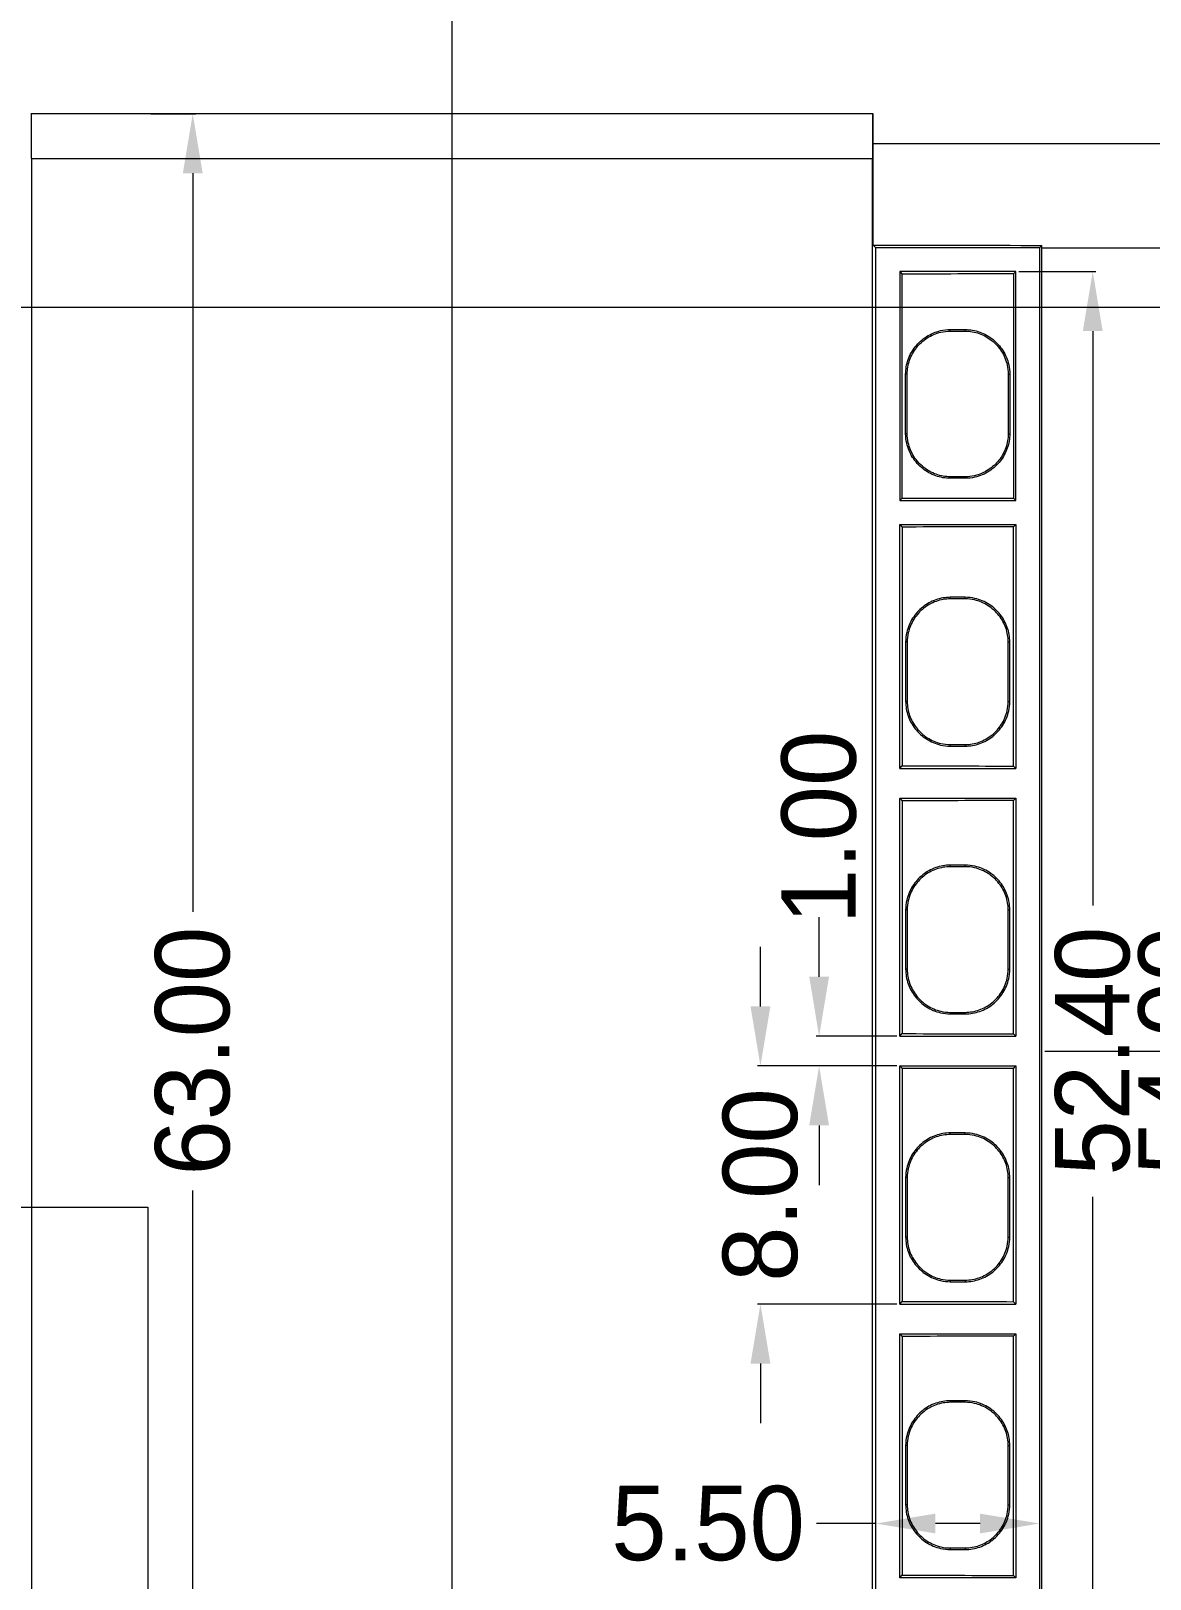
# Model space of a CAD drawing. Header units: millimetres. Extents: x -644 to 177, y 608 to 849.
# Drawn here: x 67 to 104.6, y 690.4 to 742.4 of the extents above; entities that cross this region are included whole.
import ezdxf
from ezdxf.lldxf.tags import DXFTag

# ---------------------------------------------------------------- set-up
doc = ezdxf.new("R2010")
doc.units = ezdxf.units.MM
doc.layers.get('0').update_dxf_attribs({"linetype": 'CONTINUOUS'})
doc.layers.get('Defpoints').update_dxf_attribs({"linetype": 'CONTINUOUS'})
doc.layers.add('10', color=7, linetype='CONTINUOUS', true_color=0xffffff)
doc.layers.add('30', color=7, linetype='CONTINUOUS', true_color=0xffffff)
tags = doc.linetypes.add('PHANTOM', pattern=[50.5, 18, -6.5, 6.5, -6.5, 6.5, -6.5]).pattern_tags.tags
tags[14:15] = [DXFTag(74, 4), DXFTag(75, 0), DXFTag(340, '0'), DXFTag(46, 0.0), DXFTag(50, 0.0), DXFTag(44, 0.0), DXFTag(45, 0.0)]
tags[12:13] = [DXFTag(74, 4), DXFTag(75, 0), DXFTag(340, '0'), DXFTag(46, 0.0), DXFTag(50, 0.0), DXFTag(44, 0.0), DXFTag(45, 0.0)]
tags[10:11] = [DXFTag(74, 4), DXFTag(75, 0), DXFTag(340, '0'), DXFTag(46, 0.0), DXFTag(50, 0.0), DXFTag(44, 0.0), DXFTag(45, 0.0)]
tags[8:9] = [DXFTag(74, 4), DXFTag(75, 0), DXFTag(340, '0'), DXFTag(46, 0.0), DXFTag(50, 0.0), DXFTag(44, 0.0), DXFTag(45, 0.0)]
tags[6:7] = [DXFTag(74, 4), DXFTag(75, 0), DXFTag(340, '0'), DXFTag(46, 0.0), DXFTag(50, 0.0), DXFTag(44, 0.0), DXFTag(45, 0.0)]
tags[4:5] = [DXFTag(74, 4), DXFTag(75, 0), DXFTag(340, '0'), DXFTag(46, 0.0), DXFTag(50, 0.0), DXFTag(44, 0.0), DXFTag(45, 0.0)]
doc.dimstyles.new('2', dxfattribs={"dimtxt": 2.5, "dimasz": 2, "dimexe": 0.1, "dimexo": 0.1, "dimgap": 0.1, "dimtad": 0, "dimzin": 0, "dimdsep": 46, "dimtxsty": 'Standard', "dimcen": 0, "dimclrd": 4, "dimclre": 4, "dimclrt": 3, "dimadec": 1, "dimazin": 0, "dimtfac": 1, "dimtofl": 0, "dimtmove": 0, "dimatfit": 3, "dimfxl": 0, "dimtolj": 1, "dimtzin": 0, "dimlwd": 9, "dimlwe": 9, "dimarcsym": 0})

# ---------------------------------------------------------------- blocks, each defined once
blk = doc.blocks.new('*D123')
at = {"color": 4, "lineweight": 9}
for p, q in [((109.013, 733.138), (107.358, 733.138)), ((107.458, 731.138), (107.458, 725.321)), ((107.458, 710.138), (107.458, 715.955)), ((101.04, 708.138), (107.558, 708.138))]:
    blk.add_line(p, q, dxfattribs=at)
for points in [[(107.124, 731.138), (107.791, 731.138), (107.458, 733.138)], [(107.124, 710.138), (107.791, 710.138), (107.458, 708.138)]]:
    blk.add_solid(points, dxfattribs=at)
at = {"layer": 'Defpoints', "color": 0, "lineweight": 9}
for p in [(107.458, 733.138), (109.113, 733.138), (100.94, 708.138)]:
    blk.add_point(p, dxfattribs=at)
at = {"color": 3, "lineweight": 9, "insert": (107.458, 720.638), "char_height": 2.5, "attachment_point": 5, "rotation": 90}
blk.add_mtext('\\A1;25.00', dxfattribs=at)
blk = doc.blocks.new('*D124')
at = {"color": 4, "lineweight": 9}
for p, q in [((93.453, 710.638), (93.453, 712.638)), ((96.063, 708.638), (93.353, 708.638)), ((96.063, 707.638), (93.353, 707.638)), ((93.453, 705.638), (93.453, 703.638))]:
    blk.add_line(p, q, dxfattribs=at)
for points in [[(93.12, 710.638), (93.786, 710.638), (93.453, 708.638)], [(93.12, 705.638), (93.786, 705.638), (93.453, 707.638)]]:
    blk.add_solid(points, dxfattribs=at)
at = {"layer": 'Defpoints', "color": 0, "lineweight": 9}
for p in [(93.453, 708.638), (96.163, 708.638), (96.163, 707.638)]:
    blk.add_point(p, dxfattribs=at)
at = {"color": 3, "lineweight": 9, "insert": (93.453, 715.655), "char_height": 2.5, "attachment_point": 5, "rotation": 90}
blk.add_mtext('\\A1;1.00', dxfattribs=at)
blk = doc.blocks.new('*D125')
at = {"color": 4, "lineweight": 9}
for p, q in [((91.481, 709.638), (91.481, 711.638)), ((96.063, 707.638), (91.381, 707.638)), ((96.063, 699.638), (91.381, 699.638)), ((91.481, 697.638), (91.481, 695.638))]:
    blk.add_line(p, q, dxfattribs=at)
for points in [[(91.147, 709.638), (91.814, 709.638), (91.481, 707.638)], [(91.147, 697.638), (91.814, 697.638), (91.481, 699.638)]]:
    blk.add_solid(points, dxfattribs=at)
at = {"layer": 'Defpoints', "color": 0, "lineweight": 9}
for p in [(96.163, 707.638), (91.481, 699.638), (96.163, 699.638)]:
    blk.add_point(p, dxfattribs=at)
at = {"color": 3, "lineweight": 9, "insert": (91.481, 703.638), "char_height": 2.5, "attachment_point": 5, "rotation": 90}
blk.add_mtext('\\A1;8.00', dxfattribs=at)
blk = doc.blocks.new('*D126')
at = {"color": 4, "lineweight": 9}
for p, q in [((100.163, 734.338), (102.751, 734.338)), ((102.651, 732.338), (102.651, 713.03)), ((102.651, 683.938), (102.651, 703.246)), ((100.163, 681.938), (102.751, 681.938))]:
    blk.add_line(p, q, dxfattribs=at)
for points in [[(102.317, 732.338), (102.984, 732.338), (102.651, 734.338)], [(102.317, 683.938), (102.984, 683.938), (102.651, 681.938)]]:
    blk.add_solid(points, dxfattribs=at)
at = {"layer": 'Defpoints', "color": 0, "lineweight": 9}
for p in [(100.063, 734.338), (102.651, 734.338), (100.063, 681.938)]:
    blk.add_point(p, dxfattribs=at)
at = {"color": 3, "lineweight": 9, "insert": (102.651, 708.138), "char_height": 2.5, "attachment_point": 5, "rotation": 90}
blk.add_mtext('\\A1;52.40', dxfattribs=at)
blk = doc.blocks.new('*D127')
at = {"color": 4, "lineweight": 9}
for p, q in [((100.963, 735.138), (105.552, 735.138)), ((105.452, 733.138), (105.452, 712.821)), ((105.452, 683.138), (105.452, 703.455)), ((100.963, 681.138), (105.552, 681.138))]:
    blk.add_line(p, q, dxfattribs=at)
for points in [[(105.118, 733.138), (105.785, 733.138), (105.452, 735.138)], [(105.118, 683.138), (105.785, 683.138), (105.452, 681.138)]]:
    blk.add_solid(points, dxfattribs=at)
at = {"layer": 'Defpoints', "color": 0, "lineweight": 9}
for p in [(100.863, 735.138), (100.863, 681.138), (105.452, 681.138)]:
    blk.add_point(p, dxfattribs=at)
at = {"color": 3, "lineweight": 9, "insert": (105.452, 708.138), "char_height": 2.5, "attachment_point": 5, "rotation": 90}
blk.add_mtext('\\A1;54.00', dxfattribs=at)
blk = doc.blocks.new('*D129')
at = {"color": 4, "lineweight": 9}
for p, q in [((70.987, 739.638), (72.499, 739.638)), ((72.399, 737.638), (72.399, 712.821)), ((72.399, 678.638), (72.399, 703.455)), ((70.987, 676.638), (72.499, 676.638))]:
    blk.add_line(p, q, dxfattribs=at)
for points in [[(72.066, 737.638), (72.732, 737.638), (72.399, 739.638)], [(72.066, 678.638), (72.732, 678.638), (72.399, 676.638)]]:
    blk.add_solid(points, dxfattribs=at)
at = {"layer": 'Defpoints', "color": 0, "lineweight": 9}
for p in [(70.887, 739.638), (72.399, 739.638), (70.887, 676.638)]:
    blk.add_point(p, dxfattribs=at)
at = {"color": 3, "lineweight": 9, "insert": (72.399, 708.138), "char_height": 2.5, "attachment_point": 5, "rotation": 90}
blk.add_mtext('\\A1;63.00', dxfattribs=at)
blk = doc.blocks.new('*D113')
at = {"color": 4, "lineweight": 9}
for p, q in [((95.363, 692.261), (93.363, 692.261)), ((95.363, 690.538), (95.363, 692.361)), ((98.863, 692.261), (97.363, 692.261))]:
    blk.add_line(p, q, dxfattribs=at)
for points in [[(97.363, 692.595), (97.363, 691.928), (95.363, 692.261)], [(98.863, 692.595), (98.863, 691.928), (100.863, 692.261)]]:
    blk.add_solid(points, dxfattribs=at)
at = {"layer": 'Defpoints', "color": 0, "lineweight": 9}
for p in [(100.863, 692.261), (100.863, 692.261), (95.363, 690.438)]:
    blk.add_point(p, dxfattribs=at)
at = {"color": 3, "lineweight": 9, "insert": (89.721, 692.261), "char_height": 2.5, "attachment_point": 5}
blk.add_mtext('\\A1;5.50', dxfattribs=at)
blk = doc.blocks.new('*D205')
at = {"color": 4, "lineweight": 9}
for p, q in [((44.763, 707.038), (44.763, 671.901)), ((46.763, 672.001), (57.838, 672.001)), ((79.113, 672.001), (68.038, 672.001))]:
    blk.add_line(p, q, dxfattribs=at)
for points in [[(46.763, 672.335), (46.763, 671.668), (44.763, 672.001)], [(79.113, 672.335), (79.113, 671.668), (81.113, 672.001)]]:
    blk.add_solid(points, dxfattribs=at)
at = {"layer": 'Defpoints', "color": 0, "lineweight": 9}
for p in [(44.763, 707.138), (81.113, 672.001), (81.113, 672.001)]:
    blk.add_point(p, dxfattribs=at)
at = {"color": 3, "lineweight": 9, "insert": (62.938, 672.001), "char_height": 2.5, "attachment_point": 5}
blk.add_mtext('\\A1;36.35', dxfattribs=at)

msp = doc.modelspace()

# ---------------------------------------------------------------- linework, layer by layer
at = {"layer": '10', "color": 7, "linetype": 'Continuous', "lineweight": 9}
for p, q in [((95.265, 739.638), (66.96, 739.638)), ((66.978, 738.138), (66.978, 739.638)), ((95.247, 739.638), (95.247, 738.138)), ((95.265, 738.638), (95.265, 739.638)), ((95.273, 738.638), (95.265, 738.638)), ((95.273, 738.638), (105.613, 738.638)), ((95.273, 735.227), (95.273, 738.638)), ((66.978, 738.138), (66.978, 678.138)), ((66.978, 738.138), (95.247, 738.138)), ((95.247, 678.138), (95.247, 738.138)), ((95.363, 735.138), (95.273, 735.227)), ((100.863, 735.138), (95.363, 735.138)), ((95.363, 681.138), (95.363, 735.138)), ((100.863, 735.138), (100.94, 735.215)), ((100.863, 735.138), (100.863, 681.138)), ((100.94, 681.061), (100.94, 735.215)), ((96.163, 734.338), (96.25, 734.25)), ((100.063, 734.338), (96.163, 734.338)), ((96.163, 734.338), (96.163, 726.638)), ((96.25, 726.725), (96.25, 734.25)), ((100.063, 734.338), (99.983, 734.258)), ((99.983, 734.258), (99.983, 726.717)), ((100.063, 726.638), (100.063, 734.338)), ((97.862, 732.335), (97.862, 732.388)), ((98.362, 732.335), (98.362, 732.388)), ((96.362, 728.888), (96.362, 730.888)), ((96.415, 730.888), (96.362, 730.888)), ((96.415, 728.888), (96.415, 730.888)), ((99.81, 730.888), (99.81, 728.888)), ((99.81, 730.888), (99.862, 730.888)), ((99.862, 730.888), (99.862, 728.888)), ((96.415, 728.888), (96.362, 728.888)), ((99.81, 728.888), (99.862, 728.888)), ((97.862, 727.44), (97.862, 727.388)), ((98.362, 727.44), (98.362, 727.388)), ((96.163, 726.638), (96.25, 726.725)), ((96.163, 726.638), (100.063, 726.638)), ((100.063, 726.638), (99.983, 726.717)), ((96.163, 725.838), (96.25, 725.75)), ((96.163, 725.838), (100.063, 725.838)), ((96.163, 717.638), (96.163, 725.838)), ((100.063, 725.838), (99.983, 725.758)), ((100.063, 725.838), (100.063, 717.638)), ((96.25, 725.75), (96.25, 717.725)), ((99.983, 717.717), (99.983, 725.758)), ((97.862, 723.335), (97.862, 723.388)), ((98.362, 723.335), (98.362, 723.388)), ((96.362, 721.888), (96.362, 719.888)), ((96.415, 721.888), (96.362, 721.888)), ((96.415, 721.888), (96.415, 719.888)), ((99.81, 719.888), (99.81, 721.888)), ((99.81, 721.888), (99.862, 721.888)), ((99.862, 719.888), (99.862, 721.888)), ((96.415, 719.888), (96.362, 719.888)), ((99.81, 719.888), (99.862, 719.888)), ((97.862, 718.44), (97.862, 718.388)), ((98.362, 718.44), (98.362, 718.388)), ((96.163, 717.638), (96.25, 717.725)), ((96.163, 717.638), (100.063, 717.638)), ((99.983, 717.717), (100.063, 717.638)), ((96.163, 716.638), (96.25, 716.55)), ((96.163, 716.638), (100.063, 716.638)), ((96.163, 708.638), (96.163, 716.638)), ((96.25, 716.55), (96.25, 708.725)), ((99.983, 716.558), (100.063, 716.638)), ((99.983, 708.717), (99.983, 716.558)), ((100.063, 716.638), (100.063, 708.638)), ((97.862, 714.335), (97.862, 714.388)), ((98.362, 714.335), (98.362, 714.388)), ((96.362, 712.888), (96.362, 710.888)), ((96.415, 712.888), (96.362, 712.888)), ((96.415, 712.888), (96.415, 710.888)), ((99.81, 710.888), (99.81, 712.888)), ((99.81, 712.888), (99.862, 712.888)), ((99.862, 710.888), (99.862, 712.888)), ((96.415, 710.888), (96.362, 710.888)), ((99.81, 710.888), (99.862, 710.888)), ((97.862, 709.441), (97.862, 709.388)), ((98.362, 709.441), (98.362, 709.388)), ((96.163, 708.638), (96.25, 708.725)), ((96.163, 708.638), (100.063, 708.638)), ((99.983, 708.717), (100.063, 708.638)), ((96.163, 707.638), (96.25, 707.55)), ((96.163, 707.638), (100.063, 707.638)), ((96.163, 699.638), (96.163, 707.638)), ((96.25, 707.55), (96.25, 699.725)), ((99.983, 707.558), (100.063, 707.638)), ((99.983, 699.717), (99.983, 707.558)), ((100.063, 707.638), (100.063, 699.638)), ((97.862, 705.335), (97.862, 705.388)), ((98.362, 705.335), (98.362, 705.388)), ((96.362, 703.888), (96.362, 701.888)), ((96.415, 703.888), (96.362, 703.888)), ((96.415, 703.888), (96.415, 701.888)), ((99.81, 701.888), (99.81, 703.888)), ((99.81, 703.888), (99.862, 703.888)), ((99.862, 701.888), (99.862, 703.888)), ((96.415, 701.888), (96.362, 701.888)), ((99.81, 701.888), (99.862, 701.888)), ((97.862, 700.441), (97.862, 700.388)), ((98.362, 700.441), (98.362, 700.388)), ((96.163, 699.638), (96.25, 699.725)), ((96.163, 699.638), (100.063, 699.638)), ((99.983, 699.717), (100.063, 699.638)), ((96.163, 698.638), (96.25, 698.55)), ((96.163, 698.638), (100.063, 698.638)), ((96.163, 690.438), (96.163, 698.638)), ((96.25, 698.55), (96.25, 690.525)), ((99.983, 698.558), (100.063, 698.638)), ((99.983, 690.517), (99.983, 698.558)), ((100.063, 698.638), (100.063, 690.438)), ((97.862, 696.335), (97.862, 696.388)), ((98.362, 696.335), (98.362, 696.388)), ((96.362, 694.888), (96.362, 692.888)), ((96.415, 694.888), (96.362, 694.888)), ((96.415, 694.888), (96.415, 692.888)), ((99.81, 692.888), (99.81, 694.888)), ((99.81, 694.888), (99.862, 694.888)), ((99.862, 692.888), (99.862, 694.888)), ((96.415, 692.888), (96.362, 692.888)), ((99.81, 692.888), (99.862, 692.888)), ((97.862, 691.441), (97.862, 691.388)), ((98.362, 691.441), (98.362, 691.388)), ((96.163, 690.438), (96.25, 690.525)), ((100.063, 690.438), (96.163, 690.438)), ((100.063, 690.438), (99.983, 690.517))]:
    msp.add_line(p, q, dxfattribs=at)
at = {"layer": '10', "color": 1, "linetype": 'Continuous', "lineweight": 9}
msp.add_line((59.949, 702.888), (70.887, 702.888), dxfattribs=at)
at = {"layer": '10', "color": 1, "linetype": 'PHANTOM', "lineweight": 9}
msp.add_line((70.887, 702.888), (70.887, 665.389), dxfattribs=at)
at = {"layer": '10', "color": 7, "linetype": 'Continuous', "lineweight": 9, "extrusion": (0, 0, -1)}
for centre, start_param, end_param in [((81.113, 729.822), 4.780884, 4.808366), ((81.113, 739.654), 1.479464, 1.497567), ((81.113, 721.322), 4.785618, 4.803722), ((81.113, 731.154), 1.479464, 1.497567), ((81.113, 712.322), 4.785618, 4.803722), ((81.113, 721.954), 1.479464, 1.497567), ((81.113, 703.322), 4.785618, 4.803722), ((81.112, 712.954), 1.479464, 1.497567), ((81.113, 694.322), 4.785618, 4.803722), ((81.112, 703.954), 1.479464, 1.497567), ((81.113, 685.122), 4.785618, 4.803722)]:
    msp.add_ellipse(centre, major_axis=(206.9, 0), ratio=0.026186, start_param=start_param, end_param=end_param, dxfattribs=at)
at = {"layer": '10', "color": 7, "linetype": 'Continuous', "lineweight": 9}
for points, knots in [([(96.362, 730.888), (96.362, 731.053), (96.391, 731.22), (96.501, 731.53), (96.583, 731.678), (96.789, 731.94), (96.917, 732.057), (97.203, 732.242), (97.367, 732.312), (97.642, 732.375), (97.752, 732.388), (97.862, 732.388)], [0, 0, 0, 0, 0.211086, 0.211086, 0.421846, 0.421846, 0.638291, 0.638291, 0.859793, 0.859793, 1, 1, 1, 1]), ([(96.415, 730.888), (96.415, 731.047), (96.443, 731.208), (96.548, 731.508), (96.628, 731.651), (96.827, 731.904), (96.951, 732.017), (97.227, 732.195), (97.385, 732.262), (97.65, 732.323), (97.756, 732.335), (97.862, 732.335)], [0, 0, 0, 0, 0.211299, 0.211299, 0.422271, 0.422271, 0.638738, 0.638738, 0.860233, 0.860233, 1, 1, 1, 1]), ([(97.862, 732.335), (97.904, 732.335), (97.946, 732.335), (98.029, 732.335), (98.071, 732.335), (98.196, 732.335), (98.279, 732.335), (98.362, 732.335)], [0, 0, 0, 0, 0.250017, 0.250017, 0.500034, 0.500034, 1, 1, 1, 1]), ([(98.362, 732.388), (98.528, 732.388), (98.696, 732.359), (99.008, 732.248), (99.157, 732.165), (99.42, 731.956), (99.537, 731.827), (99.722, 731.538), (99.79, 731.374), (99.851, 731.101), (99.862, 730.994), (99.862, 730.888)], [0, 0, 0, 0, 0.212881, 0.212881, 0.425432, 0.425432, 0.643651, 0.643651, 0.864945, 0.864945, 1, 1, 1, 1]), ([(98.362, 732.335), (98.522, 732.335), (98.684, 732.307), (98.986, 732.2), (99.129, 732.12), (99.383, 731.918), (99.496, 731.793), (99.674, 731.514), (99.74, 731.356), (99.798, 731.093), (99.81, 730.99), (99.81, 730.888)], [0, 0, 0, 0, 0.213071, 0.213071, 0.425808, 0.425808, 0.644038, 0.644038, 0.865329, 0.865329, 1, 1, 1, 1]), ([(97.862, 727.388), (97.697, 727.388), (97.529, 727.417), (97.217, 727.528), (97.068, 727.61), (96.805, 727.819), (96.688, 727.948), (96.504, 728.237), (96.435, 728.401), (96.374, 728.674), (96.362, 728.781), (96.362, 728.888)], [0, 0, 0, 0, 0.212717, 0.212717, 0.425109, 0.425109, 0.643078, 0.643078, 0.864315, 0.864315, 1, 1, 1, 1]), ([(97.862, 727.44), (97.702, 727.44), (97.54, 727.469), (97.239, 727.576), (97.095, 727.656), (96.842, 727.857), (96.729, 727.982), (96.551, 728.26), (96.485, 728.419), (96.426, 728.682), (96.415, 728.785), (96.415, 728.888)], [0, 0, 0, 0, 0.212905, 0.212905, 0.425483, 0.425483, 0.643447, 0.643447, 0.864677, 0.864677, 1, 1, 1, 1]), ([(99.81, 728.888), (99.81, 728.729), (99.782, 728.567), (99.676, 728.268), (99.597, 728.125), (99.398, 727.872), (99.275, 727.76), (98.998, 727.581), (98.841, 727.514), (98.575, 727.453), (98.468, 727.44), (98.362, 727.44)], [0, 0, 0, 0, 0.211104, 0.211104, 0.421877, 0.421877, 0.638171, 0.638171, 0.859804, 0.859804, 1, 1, 1, 1]), ([(99.862, 728.888), (99.862, 728.723), (99.834, 728.556), (99.724, 728.246), (99.643, 728.098), (99.437, 727.836), (99.309, 727.719), (99.023, 727.534), (98.859, 727.464), (98.584, 727.401), (98.473, 727.388), (98.362, 727.388)], [0, 0, 0, 0, 0.210872, 0.210872, 0.421414, 0.421414, 0.637689, 0.637689, 0.85932, 0.85932, 1, 1, 1, 1]), ([(98.362, 727.44), (98.321, 727.44), (98.279, 727.44), (98.196, 727.44), (98.154, 727.44), (98.029, 727.44), (97.946, 727.44), (97.862, 727.44)], [0, 0, 0, 0, 0.250017, 0.250017, 0.500034, 0.500034, 1, 1, 1, 1]), ([(97.862, 723.388), (97.697, 723.388), (97.529, 723.359), (97.217, 723.248), (97.068, 723.165), (96.805, 722.957), (96.688, 722.828), (96.504, 722.539), (96.435, 722.375), (96.374, 722.102), (96.362, 721.995), (96.362, 721.888)], [0, 0, 0, 0, 0.212719, 0.212719, 0.425113, 0.425113, 0.643083, 0.643083, 0.864322, 0.864322, 1, 1, 1, 1]), ([(97.862, 723.335), (97.702, 723.335), (97.54, 723.307), (97.239, 723.2), (97.095, 723.12), (96.842, 722.919), (96.729, 722.794), (96.551, 722.515), (96.485, 722.357), (96.426, 722.094), (96.415, 721.991), (96.415, 721.888)], [0, 0, 0, 0, 0.212906, 0.212906, 0.425486, 0.425486, 0.643452, 0.643452, 0.864683, 0.864683, 1, 1, 1, 1]), ([(98.362, 723.335), (98.321, 723.335), (98.279, 723.335), (98.196, 723.335), (98.154, 723.335), (98.029, 723.335), (97.946, 723.335), (97.862, 723.335)], [0, 0, 0, 0, 0.250017, 0.250017, 0.500034, 0.500034, 1, 1, 1, 1]), ([(99.862, 721.888), (99.862, 722.053), (99.834, 722.22), (99.724, 722.53), (99.643, 722.678), (99.437, 722.939), (99.309, 723.056), (99.023, 723.242), (98.859, 723.312), (98.584, 723.375), (98.473, 723.388), (98.362, 723.388)], [0, 0, 0, 0, 0.21087, 0.21087, 0.42141, 0.42141, 0.637683, 0.637683, 0.859313, 0.859313, 1, 1, 1, 1]), ([(99.81, 721.888), (99.81, 722.047), (99.782, 722.208), (99.676, 722.508), (99.597, 722.651), (99.398, 722.903), (99.275, 723.016), (98.998, 723.195), (98.841, 723.262), (98.575, 723.323), (98.468, 723.335), (98.362, 723.335)], [0, 0, 0, 0, 0.211102, 0.211102, 0.421873, 0.421873, 0.638165, 0.638165, 0.859797, 0.859797, 1, 1, 1, 1]), ([(96.362, 719.888), (96.362, 719.723), (96.391, 719.556), (96.501, 719.245), (96.583, 719.098), (96.789, 718.836), (96.917, 718.719), (97.203, 718.534), (97.367, 718.464), (97.642, 718.4), (97.752, 718.388), (97.862, 718.388)], [0, 0, 0, 0, 0.211084, 0.211084, 0.421843, 0.421843, 0.638286, 0.638286, 0.859787, 0.859787, 1, 1, 1, 1]), ([(96.415, 719.888), (96.415, 719.729), (96.443, 719.567), (96.548, 719.267), (96.628, 719.125), (96.827, 718.872), (96.951, 718.759), (97.227, 718.581), (97.385, 718.513), (97.65, 718.453), (97.756, 718.44), (97.862, 718.44)], [0, 0, 0, 0, 0.211297, 0.211297, 0.422268, 0.422268, 0.638732, 0.638732, 0.860226, 0.860226, 1, 1, 1, 1]), ([(98.362, 718.44), (98.522, 718.441), (98.684, 718.469), (98.986, 718.576), (99.129, 718.656), (99.383, 718.857), (99.496, 718.983), (99.674, 719.262), (99.74, 719.42), (99.798, 719.683), (99.81, 719.786), (99.81, 719.888)], [0, 0, 0, 0, 0.213072, 0.213072, 0.425811, 0.425811, 0.644043, 0.644043, 0.865336, 0.865336, 1, 1, 1, 1]), ([(98.362, 718.388), (98.528, 718.388), (98.696, 718.417), (99.008, 718.528), (99.157, 718.611), (99.42, 718.819), (99.537, 718.949), (99.722, 719.238), (99.79, 719.402), (99.851, 719.674), (99.862, 719.781), (99.862, 719.888)], [0, 0, 0, 0, 0.212883, 0.212883, 0.425435, 0.425435, 0.643656, 0.643656, 0.864952, 0.864952, 1, 1, 1, 1]), ([(97.862, 718.44), (97.904, 718.44), (97.946, 718.44), (98.029, 718.44), (98.071, 718.44), (98.196, 718.44), (98.279, 718.44), (98.362, 718.44)], [0, 0, 0, 0, 0.250017, 0.250017, 0.500034, 0.500034, 1, 1, 1, 1]), ([(97.862, 714.388), (97.697, 714.388), (97.529, 714.359), (97.217, 714.248), (97.068, 714.165), (96.805, 713.957), (96.688, 713.828), (96.504, 713.539), (96.435, 713.375), (96.374, 713.102), (96.362, 712.995), (96.362, 712.888)], [0, 0, 0, 0, 0.212719, 0.212719, 0.425113, 0.425113, 0.643083, 0.643083, 0.864322, 0.864322, 1, 1, 1, 1]), ([(97.862, 714.335), (97.702, 714.335), (97.54, 714.307), (97.239, 714.2), (97.095, 714.12), (96.842, 713.919), (96.729, 713.794), (96.551, 713.515), (96.485, 713.357), (96.426, 713.094), (96.415, 712.991), (96.415, 712.888)], [0, 0, 0, 0, 0.212906, 0.212906, 0.425486, 0.425486, 0.643452, 0.643452, 0.864683, 0.864683, 1, 1, 1, 1]), ([(98.362, 714.335), (98.321, 714.335), (98.279, 714.335), (98.196, 714.335), (98.154, 714.335), (98.029, 714.335), (97.946, 714.335), (97.862, 714.335)], [0, 0, 0, 0, 0.250017, 0.250017, 0.500034, 0.500034, 1, 1, 1, 1]), ([(99.862, 712.888), (99.862, 713.053), (99.834, 713.22), (99.724, 713.53), (99.643, 713.678), (99.437, 713.94), (99.309, 714.056), (99.023, 714.242), (98.859, 714.312), (98.584, 714.375), (98.473, 714.388), (98.362, 714.388)], [0, 0, 0, 0, 0.21087, 0.21087, 0.42141, 0.42141, 0.637683, 0.637683, 0.859313, 0.859313, 1, 1, 1, 1]), ([(99.81, 712.888), (99.81, 713.047), (99.782, 713.208), (99.676, 713.508), (99.597, 713.651), (99.398, 713.903), (99.275, 714.016), (98.998, 714.195), (98.841, 714.262), (98.575, 714.323), (98.468, 714.335), (98.362, 714.335)], [0, 0, 0, 0, 0.211102, 0.211102, 0.421873, 0.421873, 0.638165, 0.638165, 0.859797, 0.859797, 1, 1, 1, 1]), ([(96.362, 710.888), (96.362, 710.723), (96.391, 710.556), (96.501, 710.245), (96.583, 710.098), (96.789, 709.836), (96.917, 709.719), (97.203, 709.534), (97.367, 709.464), (97.642, 709.401), (97.752, 709.388), (97.862, 709.388)], [0, 0, 0, 0, 0.211084, 0.211084, 0.421843, 0.421843, 0.638286, 0.638286, 0.859787, 0.859787, 1, 1, 1, 1]), ([(96.415, 710.888), (96.415, 710.729), (96.443, 710.567), (96.548, 710.267), (96.628, 710.125), (96.827, 709.872), (96.951, 709.759), (97.227, 709.581), (97.385, 709.513), (97.65, 709.453), (97.756, 709.441), (97.862, 709.441)], [0, 0, 0, 0, 0.211297, 0.211297, 0.422268, 0.422268, 0.638732, 0.638732, 0.860226, 0.860226, 1, 1, 1, 1]), ([(98.362, 709.441), (98.522, 709.441), (98.684, 709.469), (98.986, 709.576), (99.129, 709.656), (99.383, 709.857), (99.496, 709.983), (99.674, 710.262), (99.74, 710.42), (99.798, 710.683), (99.81, 710.786), (99.81, 710.888)], [0, 0, 0, 0, 0.213072, 0.213072, 0.425811, 0.425811, 0.644043, 0.644043, 0.865336, 0.865336, 1, 1, 1, 1]), ([(98.362, 709.388), (98.528, 709.388), (98.696, 709.417), (99.008, 709.528), (99.157, 709.611), (99.42, 709.819), (99.537, 709.949), (99.722, 710.238), (99.79, 710.402), (99.851, 710.675), (99.862, 710.782), (99.862, 710.888)], [0, 0, 0, 0, 0.212883, 0.212883, 0.425435, 0.425435, 0.643656, 0.643656, 0.864952, 0.864952, 1, 1, 1, 1]), ([(97.862, 709.441), (97.904, 709.441), (97.946, 709.441), (98.029, 709.441), (98.071, 709.441), (98.196, 709.441), (98.279, 709.441), (98.362, 709.441)], [0, 0, 0, 0, 0.250017, 0.250017, 0.500034, 0.500034, 1, 1, 1, 1]), ([(97.862, 705.388), (97.697, 705.388), (97.529, 705.359), (97.217, 705.248), (97.068, 705.165), (96.805, 704.957), (96.688, 704.828), (96.504, 704.539), (96.435, 704.375), (96.374, 704.102), (96.362, 703.995), (96.362, 703.888)], [0, 0, 0, 0, 0.212719, 0.212719, 0.425113, 0.425113, 0.643083, 0.643083, 0.864322, 0.864322, 1, 1, 1, 1]), ([(97.862, 705.335), (97.702, 705.335), (97.54, 705.307), (97.239, 705.2), (97.095, 705.12), (96.842, 704.919), (96.729, 704.794), (96.551, 704.515), (96.485, 704.357), (96.426, 704.094), (96.415, 703.991), (96.415, 703.888)], [0, 0, 0, 0, 0.212906, 0.212906, 0.425486, 0.425486, 0.643452, 0.643452, 0.864683, 0.864683, 1, 1, 1, 1]), ([(98.362, 705.335), (98.321, 705.335), (98.279, 705.335), (98.196, 705.335), (98.154, 705.335), (98.029, 705.335), (97.946, 705.335), (97.862, 705.335)], [0, 0, 0, 0, 0.250017, 0.250017, 0.500034, 0.500034, 1, 1, 1, 1]), ([(99.862, 703.888), (99.862, 704.053), (99.834, 704.22), (99.724, 704.53), (99.643, 704.678), (99.437, 704.94), (99.309, 705.056), (99.023, 705.242), (98.859, 705.312), (98.584, 705.375), (98.473, 705.388), (98.362, 705.388)], [0, 0, 0, 0, 0.21087, 0.21087, 0.42141, 0.42141, 0.637683, 0.637683, 0.859313, 0.859313, 1, 1, 1, 1]), ([(99.81, 703.888), (99.81, 704.047), (99.782, 704.208), (99.676, 704.508), (99.597, 704.651), (99.398, 704.903), (99.275, 705.016), (98.998, 705.195), (98.841, 705.262), (98.575, 705.323), (98.468, 705.335), (98.362, 705.335)], [0, 0, 0, 0, 0.211102, 0.211102, 0.421873, 0.421873, 0.638165, 0.638165, 0.859797, 0.859797, 1, 1, 1, 1]), ([(96.362, 701.888), (96.362, 701.723), (96.391, 701.556), (96.501, 701.245), (96.583, 701.098), (96.789, 700.836), (96.917, 700.719), (97.203, 700.534), (97.367, 700.464), (97.642, 700.401), (97.752, 700.388), (97.862, 700.388)], [0, 0, 0, 0, 0.211084, 0.211084, 0.421843, 0.421843, 0.638286, 0.638286, 0.859787, 0.859787, 1, 1, 1, 1]), ([(96.415, 701.888), (96.415, 701.729), (96.443, 701.567), (96.548, 701.267), (96.628, 701.125), (96.827, 700.872), (96.951, 700.759), (97.227, 700.581), (97.385, 700.514), (97.65, 700.453), (97.756, 700.441), (97.862, 700.441)], [0, 0, 0, 0, 0.211297, 0.211297, 0.422268, 0.422268, 0.638732, 0.638732, 0.860226, 0.860226, 1, 1, 1, 1]), ([(98.362, 700.441), (98.522, 700.441), (98.684, 700.469), (98.986, 700.576), (99.129, 700.656), (99.383, 700.857), (99.496, 700.983), (99.674, 701.262), (99.74, 701.42), (99.798, 701.683), (99.81, 701.786), (99.81, 701.888)], [0, 0, 0, 0, 0.213072, 0.213072, 0.425811, 0.425811, 0.644043, 0.644043, 0.865336, 0.865336, 1, 1, 1, 1]), ([(98.362, 700.388), (98.528, 700.388), (98.696, 700.417), (99.008, 700.528), (99.157, 700.611), (99.42, 700.819), (99.537, 700.949), (99.722, 701.238), (99.79, 701.402), (99.851, 701.675), (99.862, 701.782), (99.862, 701.888)], [0, 0, 0, 0, 0.212883, 0.212883, 0.425435, 0.425435, 0.643656, 0.643656, 0.864952, 0.864952, 1, 1, 1, 1]), ([(97.862, 700.441), (97.904, 700.441), (97.946, 700.441), (98.029, 700.441), (98.071, 700.441), (98.196, 700.441), (98.279, 700.441), (98.362, 700.441)], [0, 0, 0, 0, 0.250017, 0.250017, 0.500034, 0.500034, 1, 1, 1, 1]), ([(97.862, 696.388), (97.697, 696.388), (97.529, 696.359), (97.217, 696.248), (97.068, 696.165), (96.805, 695.957), (96.688, 695.828), (96.504, 695.539), (96.435, 695.375), (96.374, 695.102), (96.362, 694.995), (96.362, 694.888)], [0, 0, 0, 0, 0.212719, 0.212719, 0.425113, 0.425113, 0.643083, 0.643083, 0.864322, 0.864322, 1, 1, 1, 1]), ([(97.862, 696.335), (97.702, 696.335), (97.54, 696.307), (97.239, 696.2), (97.095, 696.12), (96.842, 695.919), (96.729, 695.794), (96.551, 695.515), (96.485, 695.357), (96.426, 695.094), (96.415, 694.991), (96.415, 694.888)], [0, 0, 0, 0, 0.212906, 0.212906, 0.425486, 0.425486, 0.643452, 0.643452, 0.864683, 0.864683, 1, 1, 1, 1]), ([(98.362, 696.335), (98.321, 696.335), (98.279, 696.335), (98.196, 696.335), (98.154, 696.335), (98.029, 696.335), (97.946, 696.335), (97.862, 696.335)], [0, 0, 0, 0, 0.250017, 0.250017, 0.500034, 0.500034, 1, 1, 1, 1]), ([(99.862, 694.888), (99.862, 695.053), (99.834, 695.22), (99.724, 695.53), (99.643, 695.678), (99.437, 695.94), (99.309, 696.056), (99.023, 696.242), (98.859, 696.312), (98.584, 696.375), (98.473, 696.388), (98.362, 696.388)], [0, 0, 0, 0, 0.21087, 0.21087, 0.42141, 0.42141, 0.637683, 0.637683, 0.859313, 0.859313, 1, 1, 1, 1]), ([(99.81, 694.888), (99.81, 695.047), (99.782, 695.208), (99.676, 695.508), (99.597, 695.651), (99.398, 695.903), (99.275, 696.016), (98.998, 696.195), (98.841, 696.262), (98.575, 696.323), (98.468, 696.335), (98.362, 696.335)], [0, 0, 0, 0, 0.211102, 0.211102, 0.421873, 0.421873, 0.638165, 0.638165, 0.859797, 0.859797, 1, 1, 1, 1]), ([(96.362, 692.888), (96.362, 692.723), (96.391, 692.556), (96.501, 692.246), (96.583, 692.098), (96.789, 691.836), (96.917, 691.719), (97.203, 691.534), (97.367, 691.464), (97.642, 691.401), (97.752, 691.388), (97.862, 691.388)], [0, 0, 0, 0, 0.211084, 0.211084, 0.421843, 0.421843, 0.638286, 0.638286, 0.859787, 0.859787, 1, 1, 1, 1]), ([(96.415, 692.888), (96.415, 692.729), (96.443, 692.567), (96.548, 692.267), (96.628, 692.125), (96.827, 691.872), (96.951, 691.759), (97.227, 691.581), (97.385, 691.514), (97.65, 691.453), (97.756, 691.441), (97.862, 691.441)], [0, 0, 0, 0, 0.211297, 0.211297, 0.422268, 0.422268, 0.638732, 0.638732, 0.860226, 0.860226, 1, 1, 1, 1]), ([(98.362, 691.441), (98.522, 691.441), (98.684, 691.469), (98.986, 691.576), (99.129, 691.656), (99.383, 691.857), (99.496, 691.983), (99.674, 692.262), (99.74, 692.42), (99.798, 692.683), (99.81, 692.786), (99.81, 692.888)], [0, 0, 0, 0, 0.213072, 0.213072, 0.425811, 0.425811, 0.644043, 0.644043, 0.865336, 0.865336, 1, 1, 1, 1]), ([(98.362, 691.388), (98.528, 691.388), (98.696, 691.417), (99.008, 691.528), (99.157, 691.611), (99.42, 691.819), (99.537, 691.949), (99.722, 692.238), (99.79, 692.402), (99.851, 692.675), (99.862, 692.782), (99.862, 692.888)], [0, 0, 0, 0, 0.212883, 0.212883, 0.425435, 0.425435, 0.643656, 0.643656, 0.864952, 0.864952, 1, 1, 1, 1]), ([(97.862, 691.441), (97.904, 691.441), (97.946, 691.441), (98.029, 691.441), (98.071, 691.441), (98.196, 691.441), (98.279, 691.441), (98.362, 691.441)], [0, 0, 0, 0, 0.250017, 0.250017, 0.500034, 0.500034, 1, 1, 1, 1])]:
    msp.add_open_spline(points, degree=3, knots=knots, dxfattribs=at)
for points in [[(97.862, 732.388), (98.029, 732.388), (98.196, 732.388), (98.362, 732.388)], [(98.362, 727.388), (98.196, 727.388), (98.029, 727.388), (97.862, 727.388)], [(98.362, 723.388), (98.196, 723.388), (98.029, 723.388), (97.862, 723.388)], [(97.862, 718.388), (98.029, 718.388), (98.196, 718.388), (98.362, 718.388)], [(98.362, 714.388), (98.196, 714.388), (98.029, 714.388), (97.862, 714.388)], [(97.862, 709.388), (98.029, 709.388), (98.196, 709.388), (98.362, 709.388)], [(98.362, 705.388), (98.196, 705.388), (98.029, 705.388), (97.862, 705.388)], [(97.862, 700.388), (98.029, 700.388), (98.196, 700.388), (98.362, 700.388)], [(98.362, 696.388), (98.196, 696.388), (98.029, 696.388), (97.862, 696.388)], [(97.862, 691.388), (98.029, 691.388), (98.196, 691.388), (98.362, 691.388)]]:
    msp.add_open_spline(points, degree=3, dxfattribs=at)
at = {"layer": '30', "color": 1, "linetype": 'PHANTOM', "lineweight": 9, "ltscale": 0.3}
for p, q in [((81.113, 651.138), (81.113, 815.138)), ((28.946, 733.138), (133.279, 733.138))]:
    msp.add_line(p, q, dxfattribs=at)

# ---------------------------------------------------------------- dimensions: what is measured, and where the dimension line sits
at = {"lineweight": 9}
for base, p1, p2, angle, picture, middle in [((72.399, 739.638), (70.887, 676.638), (70.887, 739.638), 90, '*D129', (72.399, 708.138)), ((105.452, 681.138), (100.863, 735.138), (100.863, 681.138), 90, '*D127', (105.452, 708.138)), ((102.651, 734.338), (100.063, 681.938), (100.063, 734.338), 90, '*D126', (102.651, 708.138)), ((107.458, 733.138), (100.94, 708.138), (109.113, 733.138), 90, '*D123', (107.458, 720.638)), ((93.453, 708.638), (96.163, 707.638), (96.163, 708.638), 90, '*D124', (93.453, 715.655)), ((91.481, 699.638), (96.163, 707.638), (96.163, 699.638), 90, '*D125', (91.481, 703.638)), ((81.113, 672.001), (44.763, 707.138), (81.113, 672.001), 180, '*D205', (62.938, 672.001))]:
    dim = msp.add_linear_dim(base=base, p1=p1, p2=p2, angle=angle, dimstyle='2', dxfattribs=at)
    dim.commit()
    dim.dimension.update_dxf_attribs({"geometry": picture, "text_midpoint": middle})
dim = msp.add_linear_dim(base=(100.863, 692.261), p1=(95.363, 690.438), p2=(100.863, 692.261), angle=180, dimstyle='2', dxfattribs=at)
dim.commit()
dim.dimension.update_dxf_attribs({"geometry": '*D113', "text_midpoint": (89.721, 692.261), "dimtype": 128})

doc.saveas('drawing.dxf')
